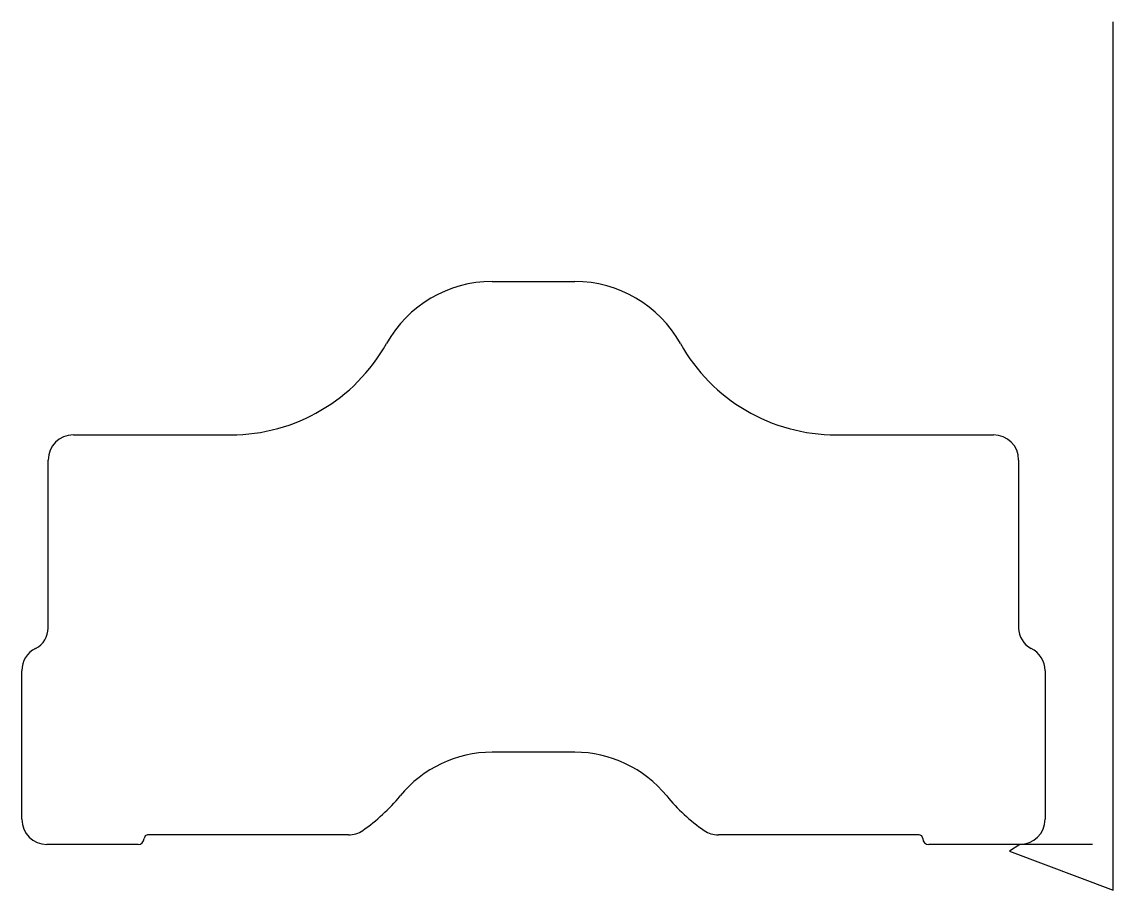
# Model space of a CAD drawing. Header units: metres. Extents: x 19 to 475, y 522 to 885.
import ezdxf

# ---------------------------------------------------------------- set-up
doc = ezdxf.new("R2010")
doc.units = ezdxf.units.M

msp = doc.modelspace()

# ---------------------------------------------------------------- linework, layer by layer
at = {"layer": 'TOOL_0'}
for p, q in [((474.528, 884.001), (474.528, 885.001)), ((474.528, 522.491), (474.528, 884.001)), ((215.335, 776.572), (249.835, 776.572)), ((40.584, 712.572), (106.229, 712.572)), ((358.94, 712.572), (424.585, 712.572)), ((30.084, 631.933), (30.084, 702.072)), ((435.085, 702.072), (435.085, 631.933)), ((19.084, 552.072), (19.084, 614.072)), ((446.085, 614.072), (446.085, 552.072)), ((249.834, 580.072), (215.334, 580.072)), ((70.523, 545.133), (70.084, 544.072)), ((71.584, 545.572), (70.523, 545.133)), ((155.378, 545.572), (71.584, 545.572)), ((393.584, 545.571), (309.79, 545.571)), ((394.645, 545.132), (393.584, 545.571)), ((395.084, 544.071), (394.645, 545.132)), ((67.584, 541.572), (29.584, 541.572)), ((435.584, 541.571), (397.584, 541.571)), ((435.585, 541.572), (431.27, 538.798)), ((431.27, 538.798), (474.528, 522.491)), ((465.899, 541.571), (435.584, 541.571))]:
    msp.add_line(p, q, dxfattribs=at)
for centre, radius, start, end in [((215.335, 726.072), 50.5, 90, 150.79101), ((249.835, 726.072), 50.5, 29.20899, 90), ((106.229, 787.072), 74.5, 270, 330.79084), ((358.941, 787.072), 74.5, 209.20916, 269.99923), ((40.584, 702.072), 10.5, 90, 180), ((424.585, 702.072), 10.5, 0, 90), ((20.584, 631.933), 9.5, 296.74306, 0), ((444.585, 631.933), 9.5, 180, 243.25694), ((29.584, 614.072), 10.5, 116.74319, 180), ((435.585, 614.072), 10.5, 0, 63.25681), ((215.334, 530.572), 49.5, 90, 140.80221), ((249.834, 530.572), 49.5, 39.19779, 90), ((118.463, 609.572), 75.5, 304.60526, 320.80211), ((346.706, 609.571), 75.5, 219.19682, 235.39369), ((29.584, 552.072), 10.5, 180, 270), ((435.585, 552.072), 10.5, 270, 0), ((155.378, 556.072), 10.5, 270, 304.60267), ((309.79, 556.071), 10.5, 235.39423, 270), ((67.584, 544.072), 2.5, 270, 0), ((397.584, 544.071), 2.5, 180, 270)]:
    msp.add_arc(centre, radius, start, end, dxfattribs=at)

doc.saveas('drawing.dxf')
